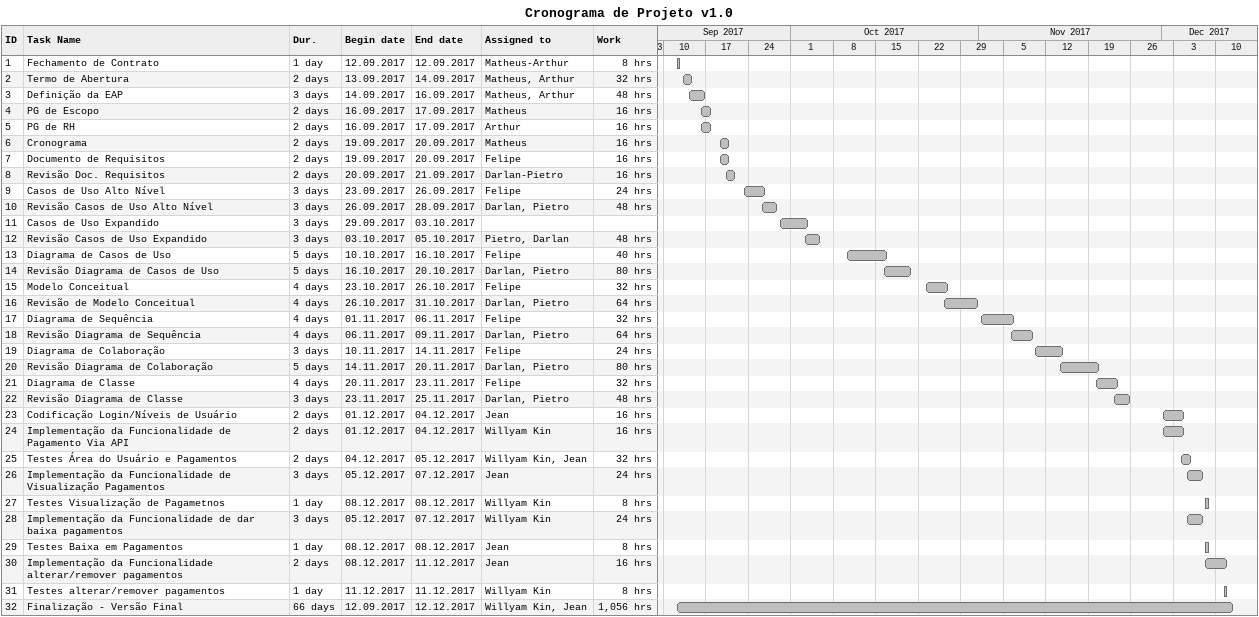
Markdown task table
Cronograma de Projeto v1.0

| ID | Task | Duration | Start | Finish | Resources | Work (h) |
|---|---|---|---|---|---|---|
| 1 | Fechamento de Contrato | 1d | 2017-09-12 | 2017-09-12 | Matheus-Arthur | 8 |
| 2 | Termo de Abertura | 2d | 2017-09-13 | 2017-09-14 | Matheus, Arthur | 32 |
| 3 | Definição da EAP | 3d | 2017-09-14 | 2017-09-16 | Matheus, Arthur | 48 |
| 4 | PG de Escopo | 2d | 2017-09-16 | 2017-09-17 | Matheus | 16 |
| 5 | PG de RH | 2d | 2017-09-16 | 2017-09-17 | Arthur | 16 |
| 6 | Cronograma | 2d | 2017-09-19 | 2017-09-20 | Matheus | 16 |
| 7 | Documento de Requisitos | 2d | 2017-09-19 | 2017-09-20 | Felipe | 16 |
| 8 | Revisão Doc. Requisitos | 2d | 2017-09-20 | 2017-09-21 | Darlan-Pietro | 16 |
| 9 | Casos de Uso Alto Nível | 3d | 2017-09-23 | 2017-09-26 | Felipe | 24 |
| 10 | Revisão Casos de Uso Alto Nível | 3d | 2017-09-26 | 2017-09-28 | Darlan, Pietro | 48 |
| 11 | Casos de Uso Expandido | 3d | 2017-09-29 | 2017-10-03 |  |  |
| 12 | Revisão Casos de Uso Expandido | 3d | 2017-10-03 | 2017-10-05 | Pietro, Darlan | 48 |
| 13 | Diagrama de Casos de Uso | 5d | 2017-10-10 | 2017-10-16 | Felipe | 40 |
| 14 | Revisão Diagrama de Casos de Uso | 5d | 2017-10-16 | 2017-10-20 | Darlan, Pietro | 80 |
| 15 | Modelo Conceitual | 4d | 2017-10-23 | 2017-10-26 | Felipe | 32 |
| 16 | Revisão de Modelo Conceitual | 4d | 2017-10-26 | 2017-10-31 | Darlan, Pietro | 64 |
| 17 | Diagrama de Sequência | 4d | 2017-11-01 | 2017-11-06 | Felipe | 32 |
| 18 | Revisão Diagrama de Sequência | 4d | 2017-11-06 | 2017-11-09 | Darlan, Pietro | 64 |
| 19 | Diagrama de Colaboração | 3d | 2017-11-10 | 2017-11-14 | Felipe | 24 |
| 20 | Revisão Diagrama de Colaboração | 5d | 2017-11-14 | 2017-11-20 | Darlan, Pietro | 80 |
| 21 | Diagrama de Classe | 4d | 2017-11-20 | 2017-11-23 | Felipe | 32 |
| 22 | Revisão Diagrama de Classe | 3d | 2017-11-23 | 2017-11-25 | Darlan, Pietro | 48 |
| 23 | Codificação Login/Níveis de Usuário | 2d | 2017-12-01 | 2017-12-04 | Jean | 16 |
| 24 | Implementação da Funcionalidade de Pagamento Via API | 2d | 2017-12-01 | 2017-12-04 | Willyam Kin | 16 |
| 25 | Testes Área do Usuário e Pagamentos | 2d | 2017-12-04 | 2017-12-05 | Willyam Kin, Jean | 32 |
| 26 | Implementação da Funcionalidade de Visualização Pagamentos | 3d | 2017-12-05 | 2017-12-07 | Jean | 24 |
| 27 | Testes Visualização de Pagametnos | 1d | 2017-12-08 | 2017-12-08 | Willyam Kin | 8 |
| 28 | Implementação da Funcionalidade de dar baixa pagamentos | 3d | 2017-12-05 | 2017-12-07 | Willyam Kin | 24 |
| 29 | Testes Baixa em Pagamentos | 1d | 2017-12-08 | 2017-12-08 | Jean | 8 |
| 30 | Implementação da Funcionalidade alterar/remover pagamentos | 2d | 2017-12-08 | 2017-12-11 | Jean | 16 |
| 31 | Testes alterar/remover pagamentos | 1d | 2017-12-11 | 2017-12-11 | Willyam Kin | 8 |
| 32 | Finalização - Versão Final | 66d | 2017-09-12 | 2017-12-12 | Willyam Kin, Jean | 1056 |
